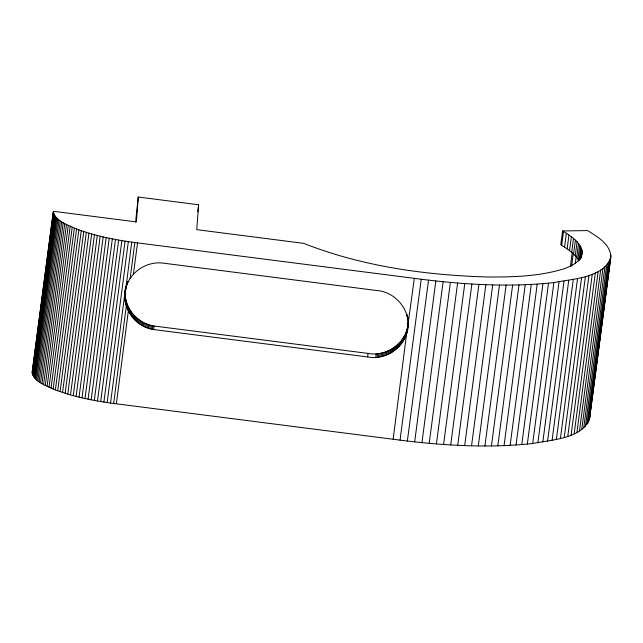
<?xml version="1.0" encoding="UTF-8"?>
<svg xmlns="http://www.w3.org/2000/svg" width="643" height="643" viewBox="0 0 643 643"><rect width="100%" height="100%" fill="white"/><g stroke="black" fill="none" stroke-linecap="round" stroke-linejoin="round"><path stroke-width="0.96" d="M125.514 288.53C122.556 306.132 136.67 323.59 154.047 326.009L367.973 353.393C387.199 357.251 407.75 341.915 408.233 322.063C409.559 343.266 388.364 361.173 367.708 356.953L153.781 329.578C134.178 326.974 120.458 305.859 125.787 286.81M407.967 325.623C409.181 307.86 394.03 291.544 376.388 290.475L163.885 263.212C146.877 260.56 128.946 272.447 125.594 289.479M125.168 291.142L110.532 403.057L393.154 439.257C439.322 445.334 486.261 448.517 532.685 443.509C550.697 439.683 583.097 439.193 589.671 417.805L610.85 256.887C610.408 244.019 597.259 236.688 587.622 230.58L562.577 230.958L560.752 244.83C567.624 248.97 574.842 253.559 578.901 260.72L580.725 246.848C576.667 239.686 569.449 235.097 562.577 230.958M124.879 297.339L126.141 286.199M124.951 298.657L125.216 295.097M125.072 299.968L125.337 296.407M126.028 286.416L125.899 288.193L131.719 242.138C112.212 239.341 92.729 235.346 74.347 228.112C66.711 224.254 54.944 220.975 53.329 211.282L136.388 221.915L138.261 197.031L198.623 204.771L196.758 229.664L303.689 243.359C362.146 266.411 425.449 275.204 487.965 277.004C512.318 277.093 537.106 276.458 560.688 269.755C570.502 267.183 586.946 259.595 580.725 246.848M126.253 286.923L126.446 284.254M125.24 301.278L125.506 297.717M125.473 302.58L125.739 299.019M125.747 303.874L126.012 300.313M127.113 284.423L127.25 282.647M126.084 305.152L126.349 301.591M127.619 283.209L127.756 281.425M126.727 302.861L113.658 403.45M126.896 307.667L127.161 304.107M127.386 308.905L127.652 305.345M127.917 310.119L128.182 306.558M128.761 307.756L116.359 403.796M129.13 312.49L129.396 308.921M129.806 313.631L130.071 310.071M130.529 314.757L130.794 311.188M131.301 315.842L131.566 312.281M132.112 316.911L132.378 313.35M132.964 317.939L133.23 314.379M133.857 318.936L134.122 315.375M134.789 319.901L135.054 316.34M135.761 320.825L136.027 317.264M136.774 321.717L137.039 318.156M137.819 322.569L138.084 319M138.896 323.373L139.161 319.812M140.005 324.144L140.27 320.584M141.138 324.868L141.404 321.307M142.312 325.551L142.577 321.99M143.502 326.194L143.767 322.625M144.723 326.781L144.988 323.22M145.961 327.327L146.226 323.767M147.223 327.826L147.488 324.265M148.509 328.276L148.774 324.715M149.803 328.677L150.068 325.109M151.121 329.023L151.378 325.462M152.447 329.32L152.704 325.76M153.781 329.578L154.047 326.009M367.708 356.953L367.973 353.393M375.834 357.363L376.099 353.803M377.192 357.251L377.457 353.69M378.534 357.082L378.799 353.521M379.876 356.873L380.142 353.304M381.211 356.6L381.468 353.039M382.521 356.286L382.786 352.726M383.831 355.925L384.096 352.356M385.117 355.507L385.382 351.946M386.387 355.04L386.652 351.48M387.633 354.526L387.898 350.965M388.862 353.971L389.128 350.403M390.068 353.361L390.333 349.8M391.241 352.71L391.507 349.149M392.391 352.01L392.656 348.45M393.516 351.271L393.781 347.71M394.609 350.491L394.874 346.931M395.662 349.671L395.927 346.111M396.683 348.811L396.948 345.243M397.671 347.903L397.937 344.343M398.628 346.971L398.885 343.41M399.536 345.998L399.801 342.43M400.404 344.986L400.669 341.425M401.232 343.949L401.497 340.388M402.02 342.88L402.285 339.311M402.759 341.779L403.024 338.218M403.458 340.645L403.724 337.085M404.109 339.496L404.375 335.935M404.712 338.314L404.977 334.754M405.267 337.117L405.532 333.556M405.773 335.895L406.038 332.335M407.115 316.469L407.252 314.684M406.231 334.657L406.497 331.097M406.633 333.404L406.898 329.835M407.622 319.057L407.758 317.28M407.252 328.565L393.154 439.257M407.799 320.367L408 317.69M407.292 330.848L407.549 327.287M135.593 222.044L138.261 197.031M197.779 211.684L198.623 204.771M53.329 211.282L32.15 372.193C34.143 382.641 47.06 385.84 55.378 389.899C73.125 396.554 91.812 400.388 110.532 403.057M32.15 373.012L53.337 212.094M32.287 373.848L53.465 212.929M32.544 374.692L53.723 213.781M32.93 375.552L54.108 214.633M33.444 376.42L54.623 215.509M34.079 377.304L55.266 216.386M34.851 378.197L56.029 217.278M35.735 379.089L56.922 218.178M36.747 379.989L57.926 219.078M37.881 380.897L59.06 219.986M39.127 381.805L60.313 220.895M40.501 382.722L61.68 221.803M41.98 383.63L63.167 222.719M43.579 384.538L64.758 223.627M45.283 385.446L66.47 224.536M47.1 386.355L68.279 225.436M49.021 387.247L70.2 226.336M51.046 388.139L72.225 227.228M53.16 389.023L74.347 228.112M55.378 389.899L76.565 228.98M57.685 390.759L78.872 229.848M60.088 391.611L81.267 230.692M62.572 392.447L83.751 231.536M65.128 393.267L86.315 232.356M67.772 394.079L88.951 233.16M70.489 394.866L91.668 233.948M73.27 395.638L94.449 234.719M76.115 396.385L97.302 235.467M79.025 397.117L100.204 236.198M81.991 397.824L103.169 236.905M85.005 398.507L106.183 237.589M88.067 399.166L109.246 238.256M91.169 399.801L112.348 238.891M94.304 400.412L115.491 239.493M97.479 400.991L118.666 240.08M100.678 401.545L121.865 240.635M103.901 402.076L125.088 241.157M107.14 402.566L128.327 241.655M130.135 278.54L134.837 242.54M407.686 328.428L407.951 326.443M408.209 324.458L408.474 322.464M400.042 440.174L421.221 279.255C465.154 284.648 509.754 287.389 553.872 282.59C571.884 278.773 604.275 278.282 610.85 256.887M407.349 441.074L428.535 280.163M414.655 441.902L435.833 280.991M421.945 442.657L443.123 281.747M429.202 443.34L450.381 282.422M436.42 443.943L457.607 283.024M443.59 444.466L464.776 283.555M450.703 444.916L471.882 283.997M457.736 445.286L478.914 284.367M464.688 445.575L485.867 284.656M471.544 445.784L492.723 284.873M478.296 445.92L499.474 285.002M484.926 445.969L506.113 285.05M491.437 445.937L512.624 285.026M497.819 445.832L518.997 284.913M504.048 445.639L525.227 284.72M510.124 445.374L531.303 284.455M516.032 445.02L537.21 284.11M521.77 444.594L542.949 283.676M527.324 444.088L548.503 283.169M532.685 443.509L553.872 282.59M561.693 245.377L563.517 231.504M537.853 442.85L559.032 281.931M564.546 247.129L566.37 233.256M567.142 248.857L568.967 234.984M542.813 442.111L563.991 281.2M569.513 250.585L571.346 236.712M571.659 252.305L573.492 238.432M570.405 266.499L572.238 252.586M547.555 441.307L568.734 280.388M571.611 266.138L573.315 253.221M573.58 254.017L575.405 240.144M575.268 255.713L577.092 241.84M575.34 263.051L576.257 256.099M552.072 440.423L573.259 279.504M576.715 257.401L578.539 243.528M577.928 259.073L579.753 245.2M578.692 260.962L578.957 258.976M556.364 439.466L577.543 278.556M580.026 259.378L581.457 248.479M580.774 259.008L581.947 250.087M581.409 257.578L582.196 251.63M560.423 438.446L581.602 277.527M564.232 437.353L585.419 276.434M567.801 436.195L588.98 275.276M571.113 434.965L592.291 274.055M574.167 433.679L595.354 272.769M576.956 432.329L598.143 271.418M579.48 430.923L600.666 270.004M581.738 429.46L602.917 268.541M583.715 427.941L604.894 267.022M585.411 426.365L606.598 265.446M586.834 424.742L608.013 263.831M587.967 423.07L609.154 262.159M588.819 421.358L610.006 260.447M590.314 411.006L589.671 417.805M590.579 409.02L591.624 401.071M591.881 399.086L592.275 396.104M592.541 394.119L593.585 386.17M593.843 384.184L594.236 381.203M594.502 379.217L594.888 376.243M595.153 374.25L598.03 352.404M598.287 350.411L599.991 337.503M600.249 335.517L600.642 332.535M600.908 330.55L601.301 327.568M601.559 325.583L601.952 322.601M602.21 320.616L602.604 317.634M602.869 315.649L603.263 312.667M603.52 310.682L606.397 288.828M606.662 286.842L608.358 273.926M608.624 271.941L610.32 259.033M610.585 257.039L610.842 255.054M589.39 419.606L610.569 258.687M133.366 274.32L137.538 242.885M408.008 324.313L414.341 278.347L421.221 279.255M131.719 242.138L414.341 278.347"/></g></svg>
